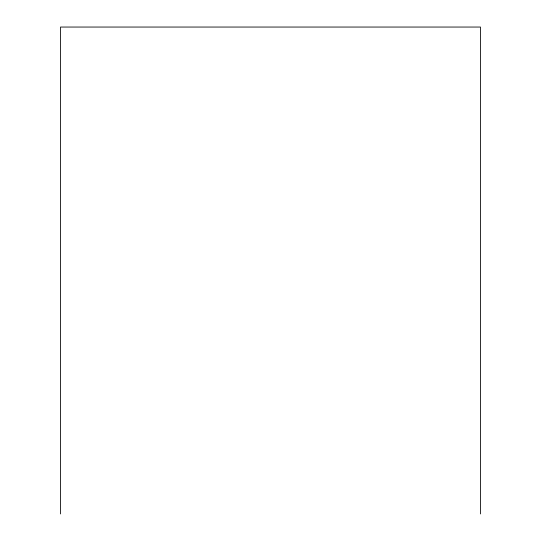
<?xml version="1.0" encoding="UTF-8"?>
<svg xmlns="http://www.w3.org/2000/svg" width="541" height="541" viewBox="0 0 541 541"><rect width="100%" height="100%" fill="white"/><g stroke="black" fill="none" stroke-linecap="round" stroke-linejoin="round"><path stroke-width="0.81" d="M480.482 513.95L480.482 27.05L60.518 27.05L60.518 513.95"/></g></svg>
